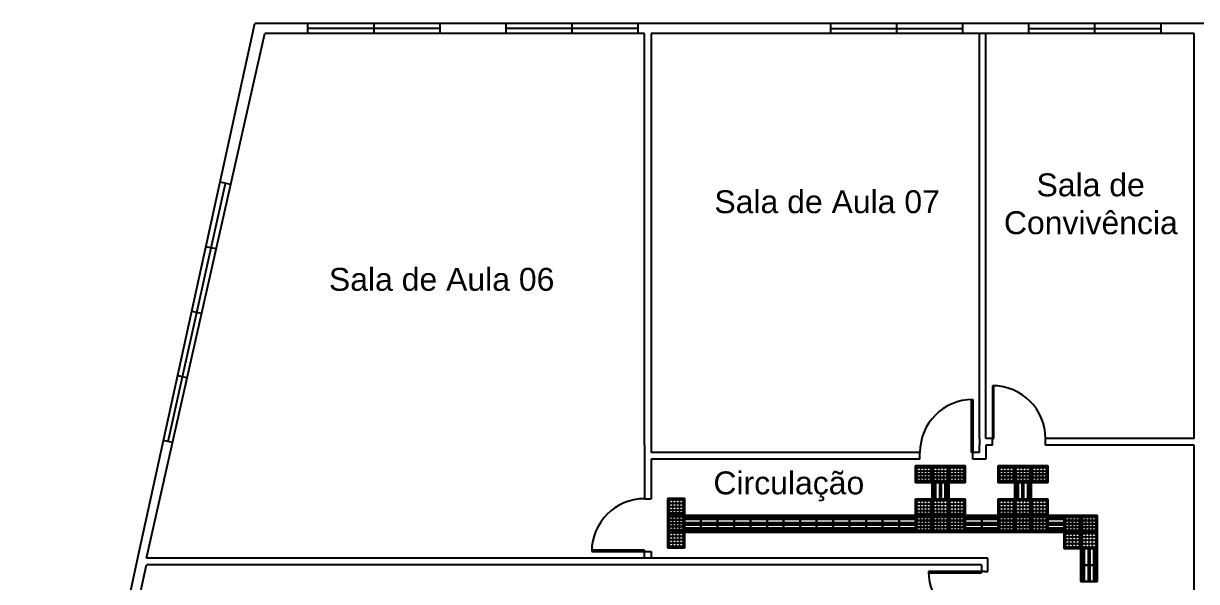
# Model space of a CAD drawing. Header units: millimetres. Extents: x 72331 to 137430, y 77189 to 139414.
# Drawn here: x 75854 to 93615, y 130971 to 139414 of the extents above; entities that cross this region are included whole.
import ezdxf

# ---------------------------------------------------------------- set-up
doc = ezdxf.new("R2010")
doc.units = ezdxf.units.MM
doc.header["$LTSCALE"] = 600
for name, color, linetype in [('ALVENARIA', 7, 'Continuous'), ('Piso Alerta', 50, 'Continuous'), ('Piso Direcional', 150, 'Continuous')]:
    doc.layers.add(name, color=color, linetype=linetype)
doc.styles.get("Standard").update_dxf_attribs({"font": 'arial.ttf'})

# ---------------------------------------------------------------- blocks, each defined once
blk = doc.blocks.new('*U1021')
for radius in [12.5, 10]:
    blk.add_circle((0, 0), radius)
blk = doc.blocks.new('*U1022')
at = {"layer": 'Piso Alerta', "color": 0, "linetype": 'ByBlock', "lineweight": -2, "transparency": 16777216}
for p in [(0, 200), (50, 200), (100, 200), (150, 200), (200, 200), (0, 150), (0, 100), (0, 50), (0, 0), (50, 150), (50, 100), (50, 50), (50, 0), (100, 150), (100, 100), (100, 50), (100, 0), (150, 150), (150, 100), (150, 50), (150, 0), (200, 150), (200, 100), (200, 50), (200, 0)]:
    blk.add_blockref('*U1021', p, dxfattribs=at)
blk = doc.blocks.new('*U1023')
for radius in [12.5, 10]:
    blk.add_circle((0, 0), radius)
blk = doc.blocks.new('*U1024')
at = {"layer": 'Piso Alerta', "color": 0, "linetype": 'ByBlock', "lineweight": -2, "transparency": 16777216}
for p in [(0, 200), (50, 200), (100, 200), (150, 200), (200, 200), (0, 150), (0, 100), (0, 50), (0, 0), (50, 150), (50, 100), (50, 50), (50, 0), (100, 150), (100, 100), (100, 50), (100, 0), (150, 150), (150, 100), (150, 50), (150, 0), (200, 150), (200, 100), (200, 50), (200, 0)]:
    blk.add_blockref('*U1023', p, dxfattribs=at)
blk = doc.blocks.new('*U1025')
for radius in [12.5, 10]:
    blk.add_circle((0, 0), radius)
blk = doc.blocks.new('*U1026')
at = {"layer": 'Piso Alerta', "color": 0, "linetype": 'ByBlock', "lineweight": -2, "transparency": 16777216}
for p in [(0, 200), (50, 200), (100, 200), (150, 200), (200, 200), (0, 150), (0, 100), (0, 50), (0, 0), (50, 150), (50, 100), (50, 50), (50, 0), (100, 150), (100, 100), (100, 50), (100, 0), (150, 150), (150, 100), (150, 50), (150, 0), (200, 150), (200, 100), (200, 50), (200, 0)]:
    blk.add_blockref('*U1025', p, dxfattribs=at)
blk = doc.blocks.new('*U1027')
for radius in [12.5, 10]:
    blk.add_circle((0, 0), radius)
blk = doc.blocks.new('*U1028')
at = {"layer": 'Piso Alerta', "color": 0, "linetype": 'ByBlock', "lineweight": -2, "transparency": 16777216}
for p in [(0, 200), (50, 200), (100, 200), (150, 200), (200, 200), (0, 150), (0, 100), (0, 50), (0, 0), (50, 150), (50, 100), (50, 50), (50, 0), (100, 150), (100, 100), (100, 50), (100, 0), (150, 150), (150, 100), (150, 50), (150, 0), (200, 150), (200, 100), (200, 50), (200, 0)]:
    blk.add_blockref('*U1027', p, dxfattribs=at)
blk = doc.blocks.new('*U1029')
for radius in [12.5, 10]:
    blk.add_circle((0, 0), radius)
blk = doc.blocks.new('*U1030')
at = {"layer": 'Piso Alerta', "color": 0, "linetype": 'ByBlock', "lineweight": -2, "transparency": 16777216}
for p in [(0, 200), (50, 200), (100, 200), (150, 200), (200, 200), (0, 150), (0, 100), (0, 50), (0, 0), (50, 150), (50, 100), (50, 50), (50, 0), (100, 150), (100, 100), (100, 50), (100, 0), (150, 150), (150, 100), (150, 50), (150, 0), (200, 150), (200, 100), (200, 50), (200, 0)]:
    blk.add_blockref('*U1029', p, dxfattribs=at)
blk = doc.blocks.new('*U1031')
for radius in [12.5, 10]:
    blk.add_circle((0, 0), radius)
blk = doc.blocks.new('*U1032')
at = {"layer": 'Piso Alerta', "color": 0, "linetype": 'ByBlock', "lineweight": -2, "transparency": 16777216}
for p in [(0, 200), (50, 200), (100, 200), (150, 200), (200, 200), (0, 150), (0, 100), (0, 50), (0, 0), (50, 150), (50, 100), (50, 50), (50, 0), (100, 150), (100, 100), (100, 50), (100, 0), (150, 150), (150, 100), (150, 50), (150, 0), (200, 150), (200, 100), (200, 50), (200, 0)]:
    blk.add_blockref('*U1031', p, dxfattribs=at)
blk = doc.blocks.new('*U1039')
for radius in [12.5, 10]:
    blk.add_circle((0, 0), radius)
blk = doc.blocks.new('*U1040')
at = {"layer": 'Piso Alerta', "color": 0, "linetype": 'ByBlock', "lineweight": -2, "transparency": 16777216}
for p in [(0, 200), (50, 200), (100, 200), (150, 200), (200, 200), (0, 150), (0, 100), (0, 50), (0, 0), (50, 150), (50, 100), (50, 50), (50, 0), (100, 150), (100, 100), (100, 50), (100, 0), (150, 150), (150, 100), (150, 50), (150, 0), (200, 150), (200, 100), (200, 50), (200, 0)]:
    blk.add_blockref('*U1039', p, dxfattribs=at)
blk = doc.blocks.new('*U1110')
for radius in [12.5, 10]:
    blk.add_circle((0, 0), radius)
blk = doc.blocks.new('*U1111')
at = {"layer": 'Piso Alerta', "color": 0, "linetype": 'ByBlock', "lineweight": -2, "transparency": 16777216}
for p in [(0, 200), (50, 200), (100, 200), (150, 200), (200, 200), (0, 150), (0, 100), (0, 50), (0, 0), (50, 150), (50, 100), (50, 50), (50, 0), (100, 150), (100, 100), (100, 50), (100, 0), (150, 150), (150, 100), (150, 50), (150, 0), (200, 150), (200, 100), (200, 50), (200, 0)]:
    blk.add_blockref('*U1110', p, dxfattribs=at)
blk = doc.blocks.new('*U1115')
for radius in [12.5, 10]:
    blk.add_circle((0, 0), radius)
blk = doc.blocks.new('*U1116')
at = {"layer": 'Piso Alerta', "color": 0, "linetype": 'ByBlock', "lineweight": -2, "transparency": 16777216}
for p in [(0, 200), (50, 200), (100, 200), (150, 200), (200, 200), (0, 150), (0, 100), (0, 50), (0, 0), (50, 150), (50, 100), (50, 50), (50, 0), (100, 150), (100, 100), (100, 50), (100, 0), (150, 150), (150, 100), (150, 50), (150, 0), (200, 150), (200, 100), (200, 50), (200, 0)]:
    blk.add_blockref('*U1115', p, dxfattribs=at)
blk = doc.blocks.new('*U1117')
for radius in [12.5, 10]:
    blk.add_circle((0, 0), radius)
blk = doc.blocks.new('*U1118')
at = {"layer": 'Piso Alerta', "color": 0, "linetype": 'ByBlock', "lineweight": -2, "transparency": 16777216}
for p in [(0, 200), (50, 200), (100, 200), (150, 200), (200, 200), (0, 150), (0, 100), (0, 50), (0, 0), (50, 150), (50, 100), (50, 50), (50, 0), (100, 150), (100, 100), (100, 50), (100, 0), (150, 150), (150, 100), (150, 50), (150, 0), (200, 150), (200, 100), (200, 50), (200, 0)]:
    blk.add_blockref('*U1117', p, dxfattribs=at)
blk = doc.blocks.new('*U1119')
for radius in [12.5, 10]:
    blk.add_circle((0, 0), radius)
blk = doc.blocks.new('*U1120')
at = {"layer": 'Piso Alerta', "color": 0, "linetype": 'ByBlock', "lineweight": -2, "transparency": 16777216}
for p in [(0, 200), (50, 200), (100, 200), (150, 200), (200, 200), (0, 150), (0, 100), (0, 50), (0, 0), (50, 150), (50, 100), (50, 50), (50, 0), (100, 150), (100, 100), (100, 50), (100, 0), (150, 150), (150, 100), (150, 50), (150, 0), (200, 150), (200, 100), (200, 50), (200, 0)]:
    blk.add_blockref('*U1119', p, dxfattribs=at)
blk = doc.blocks.new('*U1112')
for radius in [12.5, 10]:
    blk.add_circle((0, 0), radius)
blk = doc.blocks.new('*U1121')
at = {"layer": 'Piso Alerta', "color": 0, "linetype": 'ByBlock', "lineweight": -2, "transparency": 16777216}
for p in [(0, 200), (50, 200), (100, 200), (150, 200), (200, 200), (0, 150), (0, 100), (0, 50), (0, 0), (50, 150), (50, 100), (50, 50), (50, 0), (100, 150), (100, 100), (100, 50), (100, 0), (150, 150), (150, 100), (150, 50), (150, 0), (200, 150), (200, 100), (200, 50), (200, 0)]:
    blk.add_blockref('*U1112', p, dxfattribs=at)
blk = doc.blocks.new('*U1114')
for radius in [12.5, 10]:
    blk.add_circle((0, 0), radius)
blk = doc.blocks.new('*U1113')
at = {"layer": 'Piso Alerta', "color": 0, "linetype": 'ByBlock', "lineweight": -2, "transparency": 16777216}
for p in [(0, 200), (50, 200), (100, 200), (150, 200), (200, 200), (0, 150), (0, 100), (0, 50), (0, 0), (50, 150), (50, 100), (50, 50), (50, 0), (100, 150), (100, 100), (100, 50), (100, 0), (150, 150), (150, 100), (150, 50), (150, 0), (200, 150), (200, 100), (200, 50), (200, 0)]:
    blk.add_blockref('*U1114', p, dxfattribs=at)
blk = doc.blocks.new('*U1130')
for radius in [12.5, 10]:
    blk.add_circle((0, 0), radius)
blk = doc.blocks.new('*U1131')
at = {"layer": 'Piso Alerta', "color": 0, "linetype": 'ByBlock', "lineweight": -2, "transparency": 16777216}
for p in [(0, 200), (50, 200), (100, 200), (150, 200), (200, 200), (0, 150), (0, 100), (0, 50), (0, 0), (50, 150), (50, 100), (50, 50), (50, 0), (100, 150), (100, 100), (100, 50), (100, 0), (150, 150), (150, 100), (150, 50), (150, 0), (200, 150), (200, 100), (200, 50), (200, 0)]:
    blk.add_blockref('*U1130', p, dxfattribs=at)
blk = doc.blocks.new('*U1122')
for radius in [12.5, 10]:
    blk.add_circle((0, 0), radius)
blk = doc.blocks.new('*U1123')
at = {"layer": 'Piso Alerta', "color": 0, "linetype": 'ByBlock', "lineweight": -2, "transparency": 16777216}
for p in [(0, 200), (50, 200), (100, 200), (150, 200), (200, 200), (0, 150), (0, 100), (0, 50), (0, 0), (50, 150), (50, 100), (50, 50), (50, 0), (100, 150), (100, 100), (100, 50), (100, 0), (150, 150), (150, 100), (150, 50), (150, 0), (200, 150), (200, 100), (200, 50), (200, 0)]:
    blk.add_blockref('*U1122', p, dxfattribs=at)
blk = doc.blocks.new('*U1124')
for radius in [12.5, 10]:
    blk.add_circle((0, 0), radius)
blk = doc.blocks.new('*U1125')
at = {"layer": 'Piso Alerta', "color": 0, "linetype": 'ByBlock', "lineweight": -2, "transparency": 16777216}
for p in [(0, 200), (50, 200), (100, 200), (150, 200), (200, 200), (0, 150), (0, 100), (0, 50), (0, 0), (50, 150), (50, 100), (50, 50), (50, 0), (100, 150), (100, 100), (100, 50), (100, 0), (150, 150), (150, 100), (150, 50), (150, 0), (200, 150), (200, 100), (200, 50), (200, 0)]:
    blk.add_blockref('*U1124', p, dxfattribs=at)
blk = doc.blocks.new('*U1127')
for radius in [12.5, 10]:
    blk.add_circle((0, 0), radius)
blk = doc.blocks.new('*U1128')
at = {"layer": 'Piso Alerta', "color": 0, "linetype": 'ByBlock', "lineweight": -2, "transparency": 16777216}
for p in [(0, 200), (50, 200), (100, 200), (150, 200), (200, 200), (0, 150), (0, 100), (0, 50), (0, 0), (50, 150), (50, 100), (50, 50), (50, 0), (100, 150), (100, 100), (100, 50), (100, 0), (150, 150), (150, 100), (150, 50), (150, 0), (200, 150), (200, 100), (200, 50), (200, 0)]:
    blk.add_blockref('*U1127', p, dxfattribs=at)
blk = doc.blocks.new('*U1132')
for radius in [12.5, 10]:
    blk.add_circle((0, 0), radius)
blk = doc.blocks.new('*U1129')
at = {"layer": 'Piso Alerta', "color": 0, "linetype": 'ByBlock', "lineweight": -2, "transparency": 16777216}
for p in [(0, 200), (50, 200), (100, 200), (150, 200), (200, 200), (0, 150), (0, 100), (0, 50), (0, 0), (50, 150), (50, 100), (50, 50), (50, 0), (100, 150), (100, 100), (100, 50), (100, 0), (150, 150), (150, 100), (150, 50), (150, 0), (200, 150), (200, 100), (200, 50), (200, 0)]:
    blk.add_blockref('*U1132', p, dxfattribs=at)
blk = doc.blocks.new('*U1126')
for radius in [12.5, 10]:
    blk.add_circle((0, 0), radius)
blk = doc.blocks.new('*U1133')
at = {"layer": 'Piso Alerta', "color": 0, "linetype": 'ByBlock', "lineweight": -2, "transparency": 16777216}
for p in [(0, 200), (50, 200), (100, 200), (150, 200), (200, 200), (0, 150), (0, 100), (0, 50), (0, 0), (50, 150), (50, 100), (50, 50), (50, 0), (100, 150), (100, 100), (100, 50), (100, 0), (150, 150), (150, 100), (150, 50), (150, 0), (200, 150), (200, 100), (200, 50), (200, 0)]:
    blk.add_blockref('*U1126', p, dxfattribs=at)
blk = doc.blocks.new('*U1144')
for radius in [12.5, 10]:
    blk.add_circle((0, 0), radius)
blk = doc.blocks.new('*U1145')
at = {"layer": 'Piso Alerta', "color": 0, "linetype": 'ByBlock', "lineweight": -2, "transparency": 16777216}
for p in [(0, 200), (50, 200), (100, 200), (150, 200), (200, 200), (0, 150), (0, 100), (0, 50), (0, 0), (50, 150), (50, 100), (50, 50), (50, 0), (100, 150), (100, 100), (100, 50), (100, 0), (150, 150), (150, 100), (150, 50), (150, 0), (200, 150), (200, 100), (200, 50), (200, 0)]:
    blk.add_blockref('*U1144', p, dxfattribs=at)
blk = doc.blocks.new('*U1147')
for radius in [12.5, 10]:
    blk.add_circle((0, 0), radius)
blk = doc.blocks.new('*U1148')
at = {"layer": 'Piso Alerta', "color": 0, "linetype": 'ByBlock', "lineweight": -2, "transparency": 16777216}
for p in [(0, 200), (50, 200), (100, 200), (150, 200), (200, 200), (0, 150), (0, 100), (0, 50), (0, 0), (50, 150), (50, 100), (50, 50), (50, 0), (100, 150), (100, 100), (100, 50), (100, 0), (150, 150), (150, 100), (150, 50), (150, 0), (200, 150), (200, 100), (200, 50), (200, 0)]:
    blk.add_blockref('*U1147', p, dxfattribs=at)
blk = doc.blocks.new('*U1146')
for radius in [12.5, 10]:
    blk.add_circle((0, 0), radius)
blk = doc.blocks.new('*U1149')
at = {"layer": 'Piso Alerta', "color": 0, "linetype": 'ByBlock', "lineweight": -2, "transparency": 16777216}
for p in [(0, 200), (50, 200), (100, 200), (150, 200), (200, 200), (0, 150), (0, 100), (0, 50), (0, 0), (50, 150), (50, 100), (50, 50), (50, 0), (100, 150), (100, 100), (100, 50), (100, 0), (150, 150), (150, 100), (150, 50), (150, 0), (200, 150), (200, 100), (200, 50), (200, 0)]:
    blk.add_blockref('*U1146', p, dxfattribs=at)
blk = doc.blocks.new('*U1150')
for radius in [12.5, 10]:
    blk.add_circle((0, 0), radius)
blk = doc.blocks.new('*U1151')
at = {"layer": 'Piso Alerta', "color": 0, "linetype": 'ByBlock', "lineweight": -2, "transparency": 16777216}
for p in [(0, 200), (50, 200), (100, 200), (150, 200), (200, 200), (0, 150), (0, 100), (0, 50), (0, 0), (50, 150), (50, 100), (50, 50), (50, 0), (100, 150), (100, 100), (100, 50), (100, 0), (150, 150), (150, 100), (150, 50), (150, 0), (200, 150), (200, 100), (200, 50), (200, 0)]:
    blk.add_blockref('*U1150', p, dxfattribs=at)
blk = doc.blocks.new('*U1153')
for radius in [12.5, 10]:
    blk.add_circle((0, 0), radius)
blk = doc.blocks.new('*U1154')
at = {"layer": 'Piso Alerta', "color": 0, "linetype": 'ByBlock', "lineweight": -2, "transparency": 16777216}
for p in [(0, 200), (50, 200), (100, 200), (150, 200), (200, 200), (0, 150), (0, 100), (0, 50), (0, 0), (50, 150), (50, 100), (50, 50), (50, 0), (100, 150), (100, 100), (100, 50), (100, 0), (150, 150), (150, 100), (150, 50), (150, 0), (200, 150), (200, 100), (200, 50), (200, 0)]:
    blk.add_blockref('*U1153', p, dxfattribs=at)
blk = doc.blocks.new('*U1152')
for radius in [12.5, 10]:
    blk.add_circle((0, 0), radius)
blk = doc.blocks.new('*U1155')
at = {"layer": 'Piso Alerta', "color": 0, "linetype": 'ByBlock', "lineweight": -2, "transparency": 16777216}
for p in [(0, 200), (50, 200), (100, 200), (150, 200), (200, 200), (0, 150), (0, 100), (0, 50), (0, 0), (50, 150), (50, 100), (50, 50), (50, 0), (100, 150), (100, 100), (100, 50), (100, 0), (150, 150), (150, 100), (150, 50), (150, 0), (200, 150), (200, 100), (200, 50), (200, 0)]:
    blk.add_blockref('*U1152', p, dxfattribs=at)

msp = doc.modelspace()

# ---------------------------------------------------------------- linework, layer by layer
for p, q in [((77717, 131324), (79507, 139264)), ((85257, 139264), (79507, 139264)), ((85257, 133034), (85257, 139264)), ((93577, 139264), (85357, 139264)), ((85357, 139264), (85357, 132924)), ((90327, 133134), (90327, 139264)), ((90427, 133134), (90427, 139264)), ((93577, 133134), (93577, 139264)), ((78992, 136978), (78831, 137012)), ((78772, 136003), (78617, 136035)), ((78552, 135027), (78403, 135058)), ((78332, 134051), (78189, 134081)), ((78112, 133076), (77976, 133104)), ((90527, 133134), (90427, 133134)), ((90527, 133034), (90427, 133034)), ((92677, 133134), (91327, 133134)), ((93477, 133034), (91327, 133034)), ((93577, 133134), (92677, 133134)), ((93577, 133034), (93477, 133034)), ((93577, 122794), (93577, 133034)), ((89427, 132924), (85357, 132924)), ((90327, 132924), (90227, 132924)), ((75854, 123374), (77592, 131354)), ((86357, 131324), (77717, 131324)), ((90357, 131324), (86357, 131324)), ((90457, 131324), (90357, 131324)), ((90457, 131224), (90457, 131324)), ((76007, 123474), (77717, 131224)), ((86357, 131224), (77717, 131224)), ((90357, 131224), (86357, 131224)), ((90357, 131124), (89557, 131124)), ((89557, 131124), (89557, 131104)), ((89557, 131104), (90357, 131104)), ((90357, 131224), (90357, 131124)), ((90407, 131124), (90357, 131124)), ((90357, 131124), (90357, 131104)), ((90407, 131124), (90457, 131124)), ((90457, 131124), (90457, 131224))]:
    msp.add_line(p, q)
for points in [[(89362, 132719), (89612, 132719), (89612, 132469), (89362, 132469)], [(89612, 132719), (89862, 132719), (89862, 132469), (89612, 132469)], [(89862, 132719), (90112, 132719), (90112, 132469), (89862, 132469)], [(90612, 132719), (90862, 132719), (90862, 132469), (90612, 132469)], [(90862, 132719), (91112, 132719), (91112, 132469), (90862, 132469)], [(91112, 132719), (91362, 132719), (91362, 132469), (91112, 132469)], [(89612, 132469), (89862, 132469), (89862, 132219), (89612, 132219)], [(90862, 132469), (91112, 132469), (91112, 132219), (90862, 132219)], [(85612, 132229), (85862, 132229), (85862, 131979), (85612, 131979)], [(89362, 132219), (89612, 132219), (89612, 131969), (89362, 131969)], [(89612, 132219), (89862, 132219), (89862, 131969), (89612, 131969)], [(89862, 132219), (90112, 132219), (90112, 131969), (89862, 131969)], [(90612, 132219), (90862, 132219), (90862, 131969), (90612, 131969)], [(90862, 132219), (91112, 132219), (91112, 131969), (90862, 131969)], [(91112, 132219), (91362, 132219), (91362, 131969), (91112, 131969)], [(85612, 131979), (85862, 131979), (85862, 131729), (85612, 131729)], [(85862, 131969), (86112, 131969), (86112, 131719), (85862, 131719)], [(86112, 131969), (86362, 131969), (86362, 131719), (86112, 131719)], [(86362, 131969), (86612, 131969), (86612, 131719), (86362, 131719)], [(86612, 131969), (86862, 131969), (86862, 131719), (86612, 131719)], [(86862, 131969), (87112, 131969), (87112, 131719), (86862, 131719)], [(87112, 131969), (87362, 131969), (87362, 131719), (87112, 131719)], [(87362, 131969), (87612, 131969), (87612, 131719), (87362, 131719)], [(87612, 131969), (87862, 131969), (87862, 131719), (87612, 131719)], [(87862, 131969), (88112, 131969), (88112, 131719), (87862, 131719)], [(88112, 131969), (88362, 131969), (88362, 131719), (88112, 131719)], [(88362, 131969), (88612, 131969), (88612, 131719), (88362, 131719)], [(88612, 131969), (88862, 131969), (88862, 131719), (88612, 131719)], [(88862, 131969), (89112, 131969), (89112, 131719), (88862, 131719)], [(89112, 131969), (89362, 131969), (89362, 131719), (89112, 131719)], [(89362, 131969), (89612, 131969), (89612, 131719), (89362, 131719)], [(89612, 131969), (89862, 131969), (89862, 131719), (89612, 131719)], [(89862, 131969), (90112, 131969), (90112, 131719), (89862, 131719)], [(90112, 131969), (90362, 131969), (90362, 131719), (90112, 131719)], [(90362, 131969), (90612, 131969), (90612, 131719), (90362, 131719)], [(90612, 131969), (90862, 131969), (90862, 131719), (90612, 131719)], [(90862, 131969), (91112, 131969), (91112, 131719), (90862, 131719)], [(91112, 131969), (91362, 131969), (91362, 131719), (91112, 131719)], [(91362, 131969), (91612, 131969), (91612, 131719), (91362, 131719)], [(91612, 131969), (91862, 131969), (91862, 131719), (91612, 131719)], [(91862, 131969), (92112, 131969), (92112, 131719), (91862, 131719)], [(85612, 131729), (85862, 131729), (85862, 131479), (85612, 131479)], [(91612, 131719), (91862, 131719), (91862, 131469), (91612, 131469)], [(91862, 131719), (92112, 131719), (92112, 131469), (91862, 131469)], [(91862, 131469), (92112, 131469), (92112, 131219), (91862, 131219)], [(91862, 131219), (92112, 131219), (92112, 130969), (91862, 130969)]]:
    msp.add_lwpolyline(points, close=True)
at = {"layer": 'ALVENARIA'}
for p, q in [((77592, 131354), (79357, 139414)), ((93727, 139414), (79357, 139414)), ((80157, 139414), (80157, 139264)), ((82157, 139339), (80157, 139339)), ((81157, 139414), (81157, 139264)), ((82157, 139414), (82157, 139264)), ((83157, 139414), (83157, 139264)), ((85157, 139339), (83157, 139339)), ((84157, 139414), (84157, 139264)), ((85157, 139414), (85157, 139264)), ((88077, 139264), (88077, 139414)), ((88077, 139339), (90077, 139339)), ((89077, 139264), (89077, 139414)), ((90077, 139264), (90077, 139414)), ((91077, 139264), (91077, 139414)), ((91077, 139339), (93077, 139339)), ((92077, 139264), (92077, 139414)), ((93077, 139264), (93077, 139414)), ((78695, 136019), (78912, 136995)), ((78478, 135043), (78695, 136019)), ((78261, 134066), (78478, 135043)), ((78044, 133090), (78261, 134066)), ((90547, 133934), (90527, 133934)), ((90527, 133934), (90527, 133134)), ((90547, 133134), (90547, 133934)), ((90207, 132924), (90207, 133724)), ((90207, 133724), (90227, 133724)), ((90227, 133724), (90227, 132924)), ((85257, 133034), (85257, 132224)), ((90327, 133134), (90327, 133034)), ((90327, 132924), (90327, 133034)), ((90427, 133034), (90427, 132824)), ((90527, 133034), (90527, 133134)), ((90527, 133134), (90547, 133134)), ((91327, 133034), (91327, 133134)), ((89427, 132824), (89427, 132924)), ((90227, 132924), (90207, 132924)), ((90227, 132824), (90227, 132924)), ((85357, 132824), (85357, 132224)), ((89427, 132824), (85357, 132824)), ((90327, 132824), (90227, 132824)), ((90427, 132824), (90327, 132824)), ((90427, 132824), (90427, 132824)), ((85257, 132224), (85307, 132224)), ((85307, 132224), (85357, 132224)), ((85257, 131444), (84457, 131444)), ((84457, 131444), (84457, 131424)), ((85257, 131424), (85257, 131444)), ((84457, 131424), (85257, 131424)), ((85257, 131324), (85257, 131424)), ((85257, 131424), (85357, 131424)), ((85357, 131424), (85357, 131324))]:
    msp.add_line(p, q, dxfattribs=at)
for centre, start, end in [((90527, 133134), 0, 90), ((90227, 132924), 90, 180), ((85257, 131424), 90, 180), ((90357, 131124), 180, 270)]:
    msp.add_arc(centre, 800, start, end, dxfattribs=at)
at = {"layer": 'Piso Alerta'}
for points in [[(89612, 132719), (89362, 132719), (89362, 132469), (89612, 132469), (89612, 132719), (89612, 132709)], [(89862, 132719), (89612, 132719), (89612, 132469), (89862, 132469), (89862, 132719), (89862, 132709)], [(90112, 132719), (89862, 132719), (89862, 132469), (90112, 132469), (90112, 132719), (90112, 132709)], [(90862, 132719), (90612, 132719), (90612, 132469), (90862, 132469), (90862, 132719), (90862, 132709)], [(91112, 132719), (90862, 132719), (90862, 132469), (91112, 132469), (91112, 132719), (91112, 132709)], [(91362, 132719), (91112, 132719), (91112, 132469), (91362, 132469), (91362, 132719), (91362, 132709)], [(85862, 132229), (85612, 132229), (85612, 131979), (85862, 131979), (85862, 132229), (85862, 132219)], [(89612, 132219), (89362, 132219), (89362, 131969), (89612, 131969), (89612, 132219), (89612, 132209)], [(89862, 132219), (89612, 132219), (89612, 131969), (89862, 131969), (89862, 132219), (89862, 132209)], [(90112, 132219), (89862, 132219), (89862, 131969), (90112, 131969), (90112, 132219), (90112, 132209)], [(90862, 132219), (90612, 132219), (90612, 131969), (90862, 131969), (90862, 132219), (90862, 132209)], [(91112, 132219), (90862, 132219), (90862, 131969), (91112, 131969), (91112, 132219), (91112, 132209)], [(91362, 132219), (91112, 132219), (91112, 131969), (91362, 131969), (91362, 132219), (91362, 132209)], [(85862, 131979), (85612, 131979), (85612, 131729), (85862, 131729), (85862, 131979), (85862, 131969)], [(89612, 131969), (89362, 131969), (89362, 131719), (89612, 131719), (89612, 131969), (89612, 131959)], [(89862, 131969), (89612, 131969), (89612, 131719), (89862, 131719), (89862, 131969), (89862, 131959)], [(90112, 131969), (89862, 131969), (89862, 131719), (90112, 131719), (90112, 131969), (90112, 131959)], [(90862, 131969), (90612, 131969), (90612, 131719), (90862, 131719), (90862, 131969), (90862, 131959)], [(91112, 131969), (90862, 131969), (90862, 131719), (91112, 131719), (91112, 131969), (91112, 131959)], [(91362, 131969), (91112, 131969), (91112, 131719), (91362, 131719), (91362, 131969), (91362, 131959)], [(91862, 131969), (91612, 131969), (91612, 131719), (91862, 131719), (91862, 131969), (91862, 131959)], [(92112, 131969), (91862, 131969), (91862, 131719), (92112, 131719), (92112, 131969), (92112, 131959)], [(85862, 131729), (85612, 131729), (85612, 131479), (85862, 131479), (85862, 131729), (85862, 131719)], [(91862, 131719), (91612, 131719), (91612, 131469), (91862, 131469), (91862, 131719), (91862, 131709)], [(92112, 131719), (91862, 131719), (91862, 131469), (92112, 131469), (92112, 131719), (92112, 131709)]]:
    msp.add_lwpolyline(points, dxfattribs=at)
at = {"layer": 'Piso Direcional'}
for points in [[(89862, 132469), (89612, 132469), (89612, 132219), (89862, 132219), (89862, 132469), (89862, 132459)], [(91112, 132469), (90862, 132469), (90862, 132219), (91112, 132219), (91112, 132469), (91112, 132459)], [(86112, 131719), (86112, 131969), (85862, 131969), (85862, 131719), (86112, 131719), (86102, 131719)], [(86362, 131719), (86362, 131969), (86112, 131969), (86112, 131719), (86362, 131719), (86352, 131719)], [(86612, 131719), (86612, 131969), (86362, 131969), (86362, 131719), (86612, 131719), (86602, 131719)], [(86862, 131719), (86862, 131969), (86612, 131969), (86612, 131719), (86862, 131719), (86852, 131719)], [(87112, 131719), (87112, 131969), (86862, 131969), (86862, 131719), (87112, 131719), (87102, 131719)], [(87362, 131719), (87362, 131969), (87112, 131969), (87112, 131719), (87362, 131719), (87352, 131719)], [(87612, 131719), (87612, 131969), (87362, 131969), (87362, 131719), (87612, 131719), (87602, 131719)], [(87862, 131719), (87862, 131969), (87612, 131969), (87612, 131719), (87862, 131719), (87852, 131719)], [(88112, 131719), (88112, 131969), (87862, 131969), (87862, 131719), (88112, 131719), (88102, 131719)], [(88362, 131719), (88362, 131969), (88112, 131969), (88112, 131719), (88362, 131719), (88352, 131719)], [(88612, 131719), (88612, 131969), (88362, 131969), (88362, 131719), (88612, 131719), (88602, 131719)], [(88862, 131719), (88862, 131969), (88612, 131969), (88612, 131719), (88862, 131719), (88852, 131719)], [(89112, 131719), (89112, 131969), (88862, 131969), (88862, 131719), (89112, 131719), (89102, 131719)], [(89362, 131719), (89362, 131969), (89112, 131969), (89112, 131719), (89362, 131719), (89352, 131719)], [(90362, 131719), (90362, 131969), (90112, 131969), (90112, 131719), (90362, 131719), (90352, 131719)], [(90612, 131719), (90612, 131969), (90362, 131969), (90362, 131719), (90612, 131719), (90602, 131719)], [(91612, 131719), (91612, 131969), (91362, 131969), (91362, 131719), (91612, 131719), (91602, 131719)], [(92112, 131469), (91862, 131469), (91862, 131219), (92112, 131219), (92112, 131469), (92112, 131459)], [(92112, 131219), (91862, 131219), (91862, 130969), (92112, 130969), (92112, 131219), (92112, 131209)]]:
    msp.add_lwpolyline(points, dxfattribs=at)
for points in [[(89669, 132234), (89669, 132454, 0.414214), (89659, 132464), (89649, 132464, 0.414214), (89639, 132454), (89639, 132234, 0.414214), (89649, 132224), (89659, 132224, 0.414214)], [(89667, 132239), (89667, 132449, 0.414214), (89657, 132459), (89652, 132459, 0.414214), (89642, 132449), (89642, 132239, 0.414214), (89652, 132229), (89657, 132229, 0.414214)], [(89722, 132454), (89722, 132234, 0.414214), (89732, 132224), (89742, 132224, 0.414214), (89752, 132234), (89752, 132454, 0.414214), (89742, 132464), (89732, 132464, 0.414214)], [(89735, 132229), (89740, 132229, 0.414214), (89750, 132239), (89750, 132449, 0.414214), (89740, 132459), (89735, 132459, 0.414214), (89725, 132449), (89725, 132239, 0.414214)], [(89815, 132464, 0.414214), (89805, 132454), (89805, 132234, 0.414214), (89815, 132224), (89825, 132224, 0.414214), (89835, 132234), (89835, 132454, 0.414214), (89825, 132464)], [(89833, 132239), (89833, 132449, 0.414214), (89823, 132459), (89818, 132459, 0.414214), (89808, 132449), (89808, 132239, 0.414214), (89818, 132229), (89823, 132229, 0.414214)], [(90919, 132234), (90919, 132454, 0.414214), (90909, 132464), (90899, 132464, 0.414214), (90889, 132454), (90889, 132234, 0.414214), (90899, 132224), (90909, 132224, 0.414214)], [(90917, 132239), (90917, 132449, 0.414214), (90907, 132459), (90902, 132459, 0.414214), (90892, 132449), (90892, 132239, 0.414214), (90902, 132229), (90907, 132229, 0.414214)], [(90972, 132454), (90972, 132234, 0.414214), (90982, 132224), (90992, 132224, 0.414214), (91002, 132234), (91002, 132454, 0.414214), (90992, 132464), (90982, 132464, 0.414214)], [(90985, 132229), (90990, 132229, 0.414214), (91000, 132239), (91000, 132449, 0.414214), (90990, 132459), (90985, 132459, 0.414214), (90975, 132449), (90975, 132239, 0.414214)], [(91065, 132464, 0.414214), (91055, 132454), (91055, 132234, 0.414214), (91065, 132224), (91075, 132224, 0.414214), (91085, 132234), (91085, 132454, 0.414214), (91075, 132464)], [(91083, 132239), (91083, 132449, 0.414214), (91073, 132459), (91068, 132459, 0.414214), (91058, 132449), (91058, 132239, 0.414214), (91068, 132229), (91073, 132229, 0.414214)], [(85877, 131912), (86097, 131912, 0.414214), (86107, 131922), (86107, 131932, 0.414214), (86097, 131942), (85877, 131942, 0.414214), (85867, 131932), (85867, 131922, 0.414214)], [(86097, 131859), (85877, 131859, 0.414214), (85867, 131849), (85867, 131839, 0.414214), (85877, 131829), (86097, 131829, 0.414214), (86107, 131839), (86107, 131849, 0.414214)], [(85882, 131914), (86092, 131914, 0.414214), (86102, 131924), (86102, 131929, 0.414214), (86092, 131939), (85882, 131939, 0.414214), (85872, 131929), (85872, 131924, 0.414214)], [(85872, 131846), (85872, 131841, 0.414214), (85882, 131831), (86092, 131831, 0.414214), (86102, 131841), (86102, 131846, 0.414214), (86092, 131856), (85882, 131856, 0.414214)], [(86127, 131912), (86347, 131912, 0.414214), (86357, 131922), (86357, 131932, 0.414214), (86347, 131942), (86127, 131942, 0.414214), (86117, 131932), (86117, 131922, 0.414214)], [(86347, 131859), (86127, 131859, 0.414214), (86117, 131849), (86117, 131839, 0.414214), (86127, 131829), (86347, 131829, 0.414214), (86357, 131839), (86357, 131849, 0.414214)], [(86132, 131914), (86342, 131914, 0.414214), (86352, 131924), (86352, 131929, 0.414214), (86342, 131939), (86132, 131939, 0.414214), (86122, 131929), (86122, 131924, 0.414214)], [(86122, 131846), (86122, 131841, 0.414214), (86132, 131831), (86342, 131831, 0.414214), (86352, 131841), (86352, 131846, 0.414214), (86342, 131856), (86132, 131856, 0.414214)], [(86377, 131912), (86597, 131912, 0.414214), (86607, 131922), (86607, 131932, 0.414214), (86597, 131942), (86377, 131942, 0.414214), (86367, 131932), (86367, 131922, 0.414214)], [(86597, 131859), (86377, 131859, 0.414214), (86367, 131849), (86367, 131839, 0.414214), (86377, 131829), (86597, 131829, 0.414214), (86607, 131839), (86607, 131849, 0.414214)], [(86382, 131914), (86592, 131914, 0.414214), (86602, 131924), (86602, 131929, 0.414214), (86592, 131939), (86382, 131939, 0.414214), (86372, 131929), (86372, 131924, 0.414214)], [(86372, 131846), (86372, 131841, 0.414214), (86382, 131831), (86592, 131831, 0.414214), (86602, 131841), (86602, 131846, 0.414214), (86592, 131856), (86382, 131856, 0.414214)], [(86627, 131912), (86847, 131912, 0.414214), (86857, 131922), (86857, 131932, 0.414214), (86847, 131942), (86627, 131942, 0.414214), (86617, 131932), (86617, 131922, 0.414214)], [(86847, 131859), (86627, 131859, 0.414214), (86617, 131849), (86617, 131839, 0.414214), (86627, 131829), (86847, 131829, 0.414214), (86857, 131839), (86857, 131849, 0.414214)], [(86632, 131914), (86842, 131914, 0.414214), (86852, 131924), (86852, 131929, 0.414214), (86842, 131939), (86632, 131939, 0.414214), (86622, 131929), (86622, 131924, 0.414214)], [(86622, 131846), (86622, 131841, 0.414214), (86632, 131831), (86842, 131831, 0.414214), (86852, 131841), (86852, 131846, 0.414214), (86842, 131856), (86632, 131856, 0.414214)], [(86877, 131912), (87097, 131912, 0.414214), (87107, 131922), (87107, 131932, 0.414214), (87097, 131942), (86877, 131942, 0.414214), (86867, 131932), (86867, 131922, 0.414214)], [(87097, 131859), (86877, 131859, 0.414214), (86867, 131849), (86867, 131839, 0.414214), (86877, 131829), (87097, 131829, 0.414214), (87107, 131839), (87107, 131849, 0.414214)], [(86882, 131914), (87092, 131914, 0.414214), (87102, 131924), (87102, 131929, 0.414214), (87092, 131939), (86882, 131939, 0.414214), (86872, 131929), (86872, 131924, 0.414214)], [(86872, 131846), (86872, 131841, 0.414214), (86882, 131831), (87092, 131831, 0.414214), (87102, 131841), (87102, 131846, 0.414214), (87092, 131856), (86882, 131856, 0.414214)], [(87127, 131912), (87347, 131912, 0.414214), (87357, 131922), (87357, 131932, 0.414214), (87347, 131942), (87127, 131942, 0.414214), (87117, 131932), (87117, 131922, 0.414214)], [(87347, 131859), (87127, 131859, 0.414214), (87117, 131849), (87117, 131839, 0.414214), (87127, 131829), (87347, 131829, 0.414214), (87357, 131839), (87357, 131849, 0.414214)], [(87132, 131914), (87342, 131914, 0.414214), (87352, 131924), (87352, 131929, 0.414214), (87342, 131939), (87132, 131939, 0.414214), (87122, 131929), (87122, 131924, 0.414214)], [(87122, 131846), (87122, 131841, 0.414214), (87132, 131831), (87342, 131831, 0.414214), (87352, 131841), (87352, 131846, 0.414214), (87342, 131856), (87132, 131856, 0.414214)], [(87377, 131912), (87597, 131912, 0.414214), (87607, 131922), (87607, 131932, 0.414214), (87597, 131942), (87377, 131942, 0.414214), (87367, 131932), (87367, 131922, 0.414214)], [(87597, 131859), (87377, 131859, 0.414214), (87367, 131849), (87367, 131839, 0.414214), (87377, 131829), (87597, 131829, 0.414214), (87607, 131839), (87607, 131849, 0.414214)], [(87382, 131914), (87592, 131914, 0.414214), (87602, 131924), (87602, 131929, 0.414214), (87592, 131939), (87382, 131939, 0.414214), (87372, 131929), (87372, 131924, 0.414214)], [(87372, 131846), (87372, 131841, 0.414214), (87382, 131831), (87592, 131831, 0.414214), (87602, 131841), (87602, 131846, 0.414214), (87592, 131856), (87382, 131856, 0.414214)], [(87627, 131912), (87847, 131912, 0.414214), (87857, 131922), (87857, 131932, 0.414214), (87847, 131942), (87627, 131942, 0.414214), (87617, 131932), (87617, 131922, 0.414214)], [(87847, 131859), (87627, 131859, 0.414214), (87617, 131849), (87617, 131839, 0.414214), (87627, 131829), (87847, 131829, 0.414214), (87857, 131839), (87857, 131849, 0.414214)], [(87632, 131914), (87842, 131914, 0.414214), (87852, 131924), (87852, 131929, 0.414214), (87842, 131939), (87632, 131939, 0.414214), (87622, 131929), (87622, 131924, 0.414214)], [(87622, 131846), (87622, 131841, 0.414214), (87632, 131831), (87842, 131831, 0.414214), (87852, 131841), (87852, 131846, 0.414214), (87842, 131856), (87632, 131856, 0.414214)], [(87877, 131912), (88097, 131912, 0.414214), (88107, 131922), (88107, 131932, 0.414214), (88097, 131942), (87877, 131942, 0.414214), (87867, 131932), (87867, 131922, 0.414214)], [(88097, 131859), (87877, 131859, 0.414214), (87867, 131849), (87867, 131839, 0.414214), (87877, 131829), (88097, 131829, 0.414214), (88107, 131839), (88107, 131849, 0.414214)], [(87882, 131914), (88092, 131914, 0.414214), (88102, 131924), (88102, 131929, 0.414214), (88092, 131939), (87882, 131939, 0.414214), (87872, 131929), (87872, 131924, 0.414214)], [(87872, 131846), (87872, 131841, 0.414214), (87882, 131831), (88092, 131831, 0.414214), (88102, 131841), (88102, 131846, 0.414214), (88092, 131856), (87882, 131856, 0.414214)], [(88127, 131912), (88347, 131912, 0.414214), (88357, 131922), (88357, 131932, 0.414214), (88347, 131942), (88127, 131942, 0.414214), (88117, 131932), (88117, 131922, 0.414214)], [(88347, 131859), (88127, 131859, 0.414214), (88117, 131849), (88117, 131839, 0.414214), (88127, 131829), (88347, 131829, 0.414214), (88357, 131839), (88357, 131849, 0.414214)], [(88132, 131914), (88342, 131914, 0.414214), (88352, 131924), (88352, 131929, 0.414214), (88342, 131939), (88132, 131939, 0.414214), (88122, 131929), (88122, 131924, 0.414214)], [(88122, 131846), (88122, 131841, 0.414214), (88132, 131831), (88342, 131831, 0.414214), (88352, 131841), (88352, 131846, 0.414214), (88342, 131856), (88132, 131856, 0.414214)], [(88377, 131912), (88597, 131912, 0.414214), (88607, 131922), (88607, 131932, 0.414214), (88597, 131942), (88377, 131942, 0.414214), (88367, 131932), (88367, 131922, 0.414214)], [(88597, 131859), (88377, 131859, 0.414214), (88367, 131849), (88367, 131839, 0.414214), (88377, 131829), (88597, 131829, 0.414214), (88607, 131839), (88607, 131849, 0.414214)], [(88382, 131914), (88592, 131914, 0.414214), (88602, 131924), (88602, 131929, 0.414214), (88592, 131939), (88382, 131939, 0.414214), (88372, 131929), (88372, 131924, 0.414214)], [(88372, 131846), (88372, 131841, 0.414214), (88382, 131831), (88592, 131831, 0.414214), (88602, 131841), (88602, 131846, 0.414214), (88592, 131856), (88382, 131856, 0.414214)], [(88627, 131912), (88847, 131912, 0.414214), (88857, 131922), (88857, 131932, 0.414214), (88847, 131942), (88627, 131942, 0.414214), (88617, 131932), (88617, 131922, 0.414214)], [(88847, 131859), (88627, 131859, 0.414214), (88617, 131849), (88617, 131839, 0.414214), (88627, 131829), (88847, 131829, 0.414214), (88857, 131839), (88857, 131849, 0.414214)], [(88632, 131914), (88842, 131914, 0.414214), (88852, 131924), (88852, 131929, 0.414214), (88842, 131939), (88632, 131939, 0.414214), (88622, 131929), (88622, 131924, 0.414214)], [(88622, 131846), (88622, 131841, 0.414214), (88632, 131831), (88842, 131831, 0.414214), (88852, 131841), (88852, 131846, 0.414214), (88842, 131856), (88632, 131856, 0.414214)], [(88877, 131912), (89097, 131912, 0.414214), (89107, 131922), (89107, 131932, 0.414214), (89097, 131942), (88877, 131942, 0.414214), (88867, 131932), (88867, 131922, 0.414214)], [(89097, 131859), (88877, 131859, 0.414214), (88867, 131849), (88867, 131839, 0.414214), (88877, 131829), (89097, 131829, 0.414214), (89107, 131839), (89107, 131849, 0.414214)], [(88882, 131914), (89092, 131914, 0.414214), (89102, 131924), (89102, 131929, 0.414214), (89092, 131939), (88882, 131939, 0.414214), (88872, 131929), (88872, 131924, 0.414214)], [(88872, 131846), (88872, 131841, 0.414214), (88882, 131831), (89092, 131831, 0.414214), (89102, 131841), (89102, 131846, 0.414214), (89092, 131856), (88882, 131856, 0.414214)], [(89127, 131912), (89347, 131912, 0.414214), (89357, 131922), (89357, 131932, 0.414214), (89347, 131942), (89127, 131942, 0.414214), (89117, 131932), (89117, 131922, 0.414214)], [(89347, 131859), (89127, 131859, 0.414214), (89117, 131849), (89117, 131839, 0.414214), (89127, 131829), (89347, 131829, 0.414214), (89357, 131839), (89357, 131849, 0.414214)], [(89132, 131914), (89342, 131914, 0.414214), (89352, 131924), (89352, 131929, 0.414214), (89342, 131939), (89132, 131939, 0.414214), (89122, 131929), (89122, 131924, 0.414214)], [(89122, 131846), (89122, 131841, 0.414214), (89132, 131831), (89342, 131831, 0.414214), (89352, 131841), (89352, 131846, 0.414214), (89342, 131856), (89132, 131856, 0.414214)], [(90127, 131912), (90347, 131912, 0.414214), (90357, 131922), (90357, 131932, 0.414214), (90347, 131942), (90127, 131942, 0.414214), (90117, 131932), (90117, 131922, 0.414214)], [(90347, 131859), (90127, 131859, 0.414214), (90117, 131849), (90117, 131839, 0.414214), (90127, 131829), (90347, 131829, 0.414214), (90357, 131839), (90357, 131849, 0.414214)], [(90132, 131914), (90342, 131914, 0.414214), (90352, 131924), (90352, 131929, 0.414214), (90342, 131939), (90132, 131939, 0.414214), (90122, 131929), (90122, 131924, 0.414214)], [(90122, 131846), (90122, 131841, 0.414214), (90132, 131831), (90342, 131831, 0.414214), (90352, 131841), (90352, 131846, 0.414214), (90342, 131856), (90132, 131856, 0.414214)], [(90377, 131912), (90597, 131912, 0.414214), (90607, 131922), (90607, 131932, 0.414214), (90597, 131942), (90377, 131942, 0.414214), (90367, 131932), (90367, 131922, 0.414214)], [(90597, 131859), (90377, 131859, 0.414214), (90367, 131849), (90367, 131839, 0.414214), (90377, 131829), (90597, 131829, 0.414214), (90607, 131839), (90607, 131849, 0.414214)], [(90382, 131914), (90592, 131914, 0.414214), (90602, 131924), (90602, 131929, 0.414214), (90592, 131939), (90382, 131939, 0.414214), (90372, 131929), (90372, 131924, 0.414214)], [(90372, 131846), (90372, 131841, 0.414214), (90382, 131831), (90592, 131831, 0.414214), (90602, 131841), (90602, 131846, 0.414214), (90592, 131856), (90382, 131856, 0.414214)], [(91377, 131912), (91597, 131912, 0.414214), (91607, 131922), (91607, 131932, 0.414214), (91597, 131942), (91377, 131942, 0.414214), (91367, 131932), (91367, 131922, 0.414214)], [(91597, 131859), (91377, 131859, 0.414214), (91367, 131849), (91367, 131839, 0.414214), (91377, 131829), (91597, 131829, 0.414214), (91607, 131839), (91607, 131849, 0.414214)], [(91382, 131914), (91592, 131914, 0.414214), (91602, 131924), (91602, 131929, 0.414214), (91592, 131939), (91382, 131939, 0.414214), (91372, 131929), (91372, 131924, 0.414214)], [(91372, 131846), (91372, 131841, 0.414214), (91382, 131831), (91592, 131831, 0.414214), (91602, 131841), (91602, 131846, 0.414214), (91592, 131856), (91382, 131856, 0.414214)], [(86107, 131766, 0.414214), (86097, 131776), (85877, 131776, 0.414214), (85867, 131766), (85867, 131756, 0.414214), (85877, 131746), (86097, 131746, 0.414214), (86107, 131756)], [(85882, 131748), (86092, 131748, 0.414214), (86102, 131758), (86102, 131763, 0.414214), (86092, 131773), (85882, 131773, 0.414214), (85872, 131763), (85872, 131758, 0.414214)], [(86357, 131766, 0.414214), (86347, 131776), (86127, 131776, 0.414214), (86117, 131766), (86117, 131756, 0.414214), (86127, 131746), (86347, 131746, 0.414214), (86357, 131756)], [(86132, 131748), (86342, 131748, 0.414214), (86352, 131758), (86352, 131763, 0.414214), (86342, 131773), (86132, 131773, 0.414214), (86122, 131763), (86122, 131758, 0.414214)], [(86607, 131766, 0.414214), (86597, 131776), (86377, 131776, 0.414214), (86367, 131766), (86367, 131756, 0.414214), (86377, 131746), (86597, 131746, 0.414214), (86607, 131756)], [(86382, 131748), (86592, 131748, 0.414214), (86602, 131758), (86602, 131763, 0.414214), (86592, 131773), (86382, 131773, 0.414214), (86372, 131763), (86372, 131758, 0.414214)], [(86857, 131766, 0.414214), (86847, 131776), (86627, 131776, 0.414214), (86617, 131766), (86617, 131756, 0.414214), (86627, 131746), (86847, 131746, 0.414214), (86857, 131756)], [(86632, 131748), (86842, 131748, 0.414214), (86852, 131758), (86852, 131763, 0.414214), (86842, 131773), (86632, 131773, 0.414214), (86622, 131763), (86622, 131758, 0.414214)], [(87107, 131766, 0.414214), (87097, 131776), (86877, 131776, 0.414214), (86867, 131766), (86867, 131756, 0.414214), (86877, 131746), (87097, 131746, 0.414214), (87107, 131756)], [(86882, 131748), (87092, 131748, 0.414214), (87102, 131758), (87102, 131763, 0.414214), (87092, 131773), (86882, 131773, 0.414214), (86872, 131763), (86872, 131758, 0.414214)], [(87357, 131766, 0.414214), (87347, 131776), (87127, 131776, 0.414214), (87117, 131766), (87117, 131756, 0.414214), (87127, 131746), (87347, 131746, 0.414214), (87357, 131756)], [(87132, 131748), (87342, 131748, 0.414214), (87352, 131758), (87352, 131763, 0.414214), (87342, 131773), (87132, 131773, 0.414214), (87122, 131763), (87122, 131758, 0.414214)], [(87607, 131766, 0.414214), (87597, 131776), (87377, 131776, 0.414214), (87367, 131766), (87367, 131756, 0.414214), (87377, 131746), (87597, 131746, 0.414214), (87607, 131756)], [(87382, 131748), (87592, 131748, 0.414214), (87602, 131758), (87602, 131763, 0.414214), (87592, 131773), (87382, 131773, 0.414214), (87372, 131763), (87372, 131758, 0.414214)], [(87857, 131766, 0.414214), (87847, 131776), (87627, 131776, 0.414214), (87617, 131766), (87617, 131756, 0.414214), (87627, 131746), (87847, 131746, 0.414214), (87857, 131756)], [(87632, 131748), (87842, 131748, 0.414214), (87852, 131758), (87852, 131763, 0.414214), (87842, 131773), (87632, 131773, 0.414214), (87622, 131763), (87622, 131758, 0.414214)], [(88107, 131766, 0.414214), (88097, 131776), (87877, 131776, 0.414214), (87867, 131766), (87867, 131756, 0.414214), (87877, 131746), (88097, 131746, 0.414214), (88107, 131756)], [(87882, 131748), (88092, 131748, 0.414214), (88102, 131758), (88102, 131763, 0.414214), (88092, 131773), (87882, 131773, 0.414214), (87872, 131763), (87872, 131758, 0.414214)], [(88357, 131766, 0.414214), (88347, 131776), (88127, 131776, 0.414214), (88117, 131766), (88117, 131756, 0.414214), (88127, 131746), (88347, 131746, 0.414214), (88357, 131756)], [(88132, 131748), (88342, 131748, 0.414214), (88352, 131758), (88352, 131763, 0.414214), (88342, 131773), (88132, 131773, 0.414214), (88122, 131763), (88122, 131758, 0.414214)], [(88607, 131766, 0.414214), (88597, 131776), (88377, 131776, 0.414214), (88367, 131766), (88367, 131756, 0.414214), (88377, 131746), (88597, 131746, 0.414214), (88607, 131756)], [(88382, 131748), (88592, 131748, 0.414214), (88602, 131758), (88602, 131763, 0.414214), (88592, 131773), (88382, 131773, 0.414214), (88372, 131763), (88372, 131758, 0.414214)], [(88857, 131766, 0.414214), (88847, 131776), (88627, 131776, 0.414214), (88617, 131766), (88617, 131756, 0.414214), (88627, 131746), (88847, 131746, 0.414214), (88857, 131756)], [(88632, 131748), (88842, 131748, 0.414214), (88852, 131758), (88852, 131763, 0.414214), (88842, 131773), (88632, 131773, 0.414214), (88622, 131763), (88622, 131758, 0.414214)], [(89107, 131766, 0.414214), (89097, 131776), (88877, 131776, 0.414214), (88867, 131766), (88867, 131756, 0.414214), (88877, 131746), (89097, 131746, 0.414214), (89107, 131756)], [(88882, 131748), (89092, 131748, 0.414214), (89102, 131758), (89102, 131763, 0.414214), (89092, 131773), (88882, 131773, 0.414214), (88872, 131763), (88872, 131758, 0.414214)], [(89357, 131766, 0.414214), (89347, 131776), (89127, 131776, 0.414214), (89117, 131766), (89117, 131756, 0.414214), (89127, 131746), (89347, 131746, 0.414214), (89357, 131756)], [(89132, 131748), (89342, 131748, 0.414214), (89352, 131758), (89352, 131763, 0.414214), (89342, 131773), (89132, 131773, 0.414214), (89122, 131763), (89122, 131758, 0.414214)], [(90357, 131766, 0.414214), (90347, 131776), (90127, 131776, 0.414214), (90117, 131766), (90117, 131756, 0.414214), (90127, 131746), (90347, 131746, 0.414214), (90357, 131756)], [(90132, 131748), (90342, 131748, 0.414214), (90352, 131758), (90352, 131763, 0.414214), (90342, 131773), (90132, 131773, 0.414214), (90122, 131763), (90122, 131758, 0.414214)], [(90607, 131766, 0.414214), (90597, 131776), (90377, 131776, 0.414214), (90367, 131766), (90367, 131756, 0.414214), (90377, 131746), (90597, 131746, 0.414214), (90607, 131756)], [(90382, 131748), (90592, 131748, 0.414214), (90602, 131758), (90602, 131763, 0.414214), (90592, 131773), (90382, 131773, 0.414214), (90372, 131763), (90372, 131758, 0.414214)], [(91607, 131766, 0.414214), (91597, 131776), (91377, 131776, 0.414214), (91367, 131766), (91367, 131756, 0.414214), (91377, 131746), (91597, 131746, 0.414214), (91607, 131756)], [(91382, 131748), (91592, 131748, 0.414214), (91602, 131758), (91602, 131763, 0.414214), (91592, 131773), (91382, 131773, 0.414214), (91372, 131763), (91372, 131758, 0.414214)], [(91919, 131234), (91919, 131454, 0.414214), (91909, 131464), (91899, 131464, 0.414214), (91889, 131454), (91889, 131234, 0.414214), (91899, 131224), (91909, 131224, 0.414214)], [(91917, 131239), (91917, 131449, 0.414214), (91907, 131459), (91902, 131459, 0.414214), (91892, 131449), (91892, 131239, 0.414214), (91902, 131229), (91907, 131229, 0.414214)], [(91972, 131454), (91972, 131234, 0.414214), (91982, 131224), (91992, 131224, 0.414214), (92002, 131234), (92002, 131454, 0.414214), (91992, 131464), (91982, 131464, 0.414214)], [(91985, 131229), (91990, 131229, 0.414214), (92000, 131239), (92000, 131449, 0.414214), (91990, 131459), (91985, 131459, 0.414214), (91975, 131449), (91975, 131239, 0.414214)], [(92065, 131464, 0.414214), (92055, 131454), (92055, 131234, 0.414214), (92065, 131224), (92075, 131224, 0.414214), (92085, 131234), (92085, 131454, 0.414214), (92075, 131464)], [(92083, 131239), (92083, 131449, 0.414214), (92073, 131459), (92068, 131459, 0.414214), (92058, 131449), (92058, 131239, 0.414214), (92068, 131229), (92073, 131229, 0.414214)], [(91919, 130984), (91919, 131204, 0.414214), (91909, 131214), (91899, 131214, 0.414214), (91889, 131204), (91889, 130984, 0.414214), (91899, 130974), (91909, 130974, 0.414214)], [(91917, 130989), (91917, 131199, 0.414214), (91907, 131209), (91902, 131209, 0.414214), (91892, 131199), (91892, 130989, 0.414214), (91902, 130979), (91907, 130979, 0.414214)], [(91972, 131204), (91972, 130984, 0.414214), (91982, 130974), (91992, 130974, 0.414214), (92002, 130984), (92002, 131204, 0.414214), (91992, 131214), (91982, 131214, 0.414214)], [(91985, 130979), (91990, 130979, 0.414214), (92000, 130989), (92000, 131199, 0.414214), (91990, 131209), (91985, 131209, 0.414214), (91975, 131199), (91975, 130989, 0.414214)], [(92065, 131214, 0.414214), (92055, 131204), (92055, 130984, 0.414214), (92065, 130974), (92075, 130974, 0.414214), (92085, 130984), (92085, 131204, 0.414214), (92075, 131214)], [(92083, 130989), (92083, 131199, 0.414214), (92073, 131209), (92068, 131209, 0.414214), (92058, 131199), (92058, 130989, 0.414214), (92068, 130979), (92073, 130979, 0.414214)]]:
    msp.add_lwpolyline(points, format="xyb", close=True, dxfattribs=at)

# ---------------------------------------------------------------- block references
at = {"layer": 'Piso Alerta'}
for name, p in [('*U1151', (89387, 132494)), ('*U1154', (89637, 132494)), ('*U1155', (89887, 132494)), ('*U1145', (90637, 132494)), ('*U1148', (90887, 132494)), ('*U1149', (91137, 132494)), ('*U1030', (85637, 132004)), ('*U1118', (89387, 131994)), ('*U1120', (89637, 131994)), ('*U1113', (89887, 131994)), ('*U1125', (90637, 131994)), ('*U1128', (90887, 131994)), ('*U1133', (91137, 131994)), ('*U1032', (85637, 131754)), ('*U1111', (89387, 131744)), ('*U1116', (89637, 131744)), ('*U1121', (89887, 131744)), ('*U1131', (90637, 131744)), ('*U1123', (90887, 131744)), ('*U1129', (91137, 131744)), ('*U1026', (91637, 131744)), ('*U1028', (91887, 131744)), ('*U1040', (85637, 131504)), ('*U1022', (91637, 131494)), ('*U1024', (91887, 131494))]:
    msp.add_blockref(name, p, dxfattribs=at)

# ---------------------------------------------------------------- texts
for s, p in [('Sala de', (91192, 136799)), ('Sala de Aula 07', (86315, 136544)), ('Convivência', (90698, 136226)), ('Sala de Aula 06', (80479, 135370)), ('Circulação', (86300, 132290))]:
    msp.add_text(s, height=346.1).set_placement(p)

doc.saveas('drawing.dxf')
